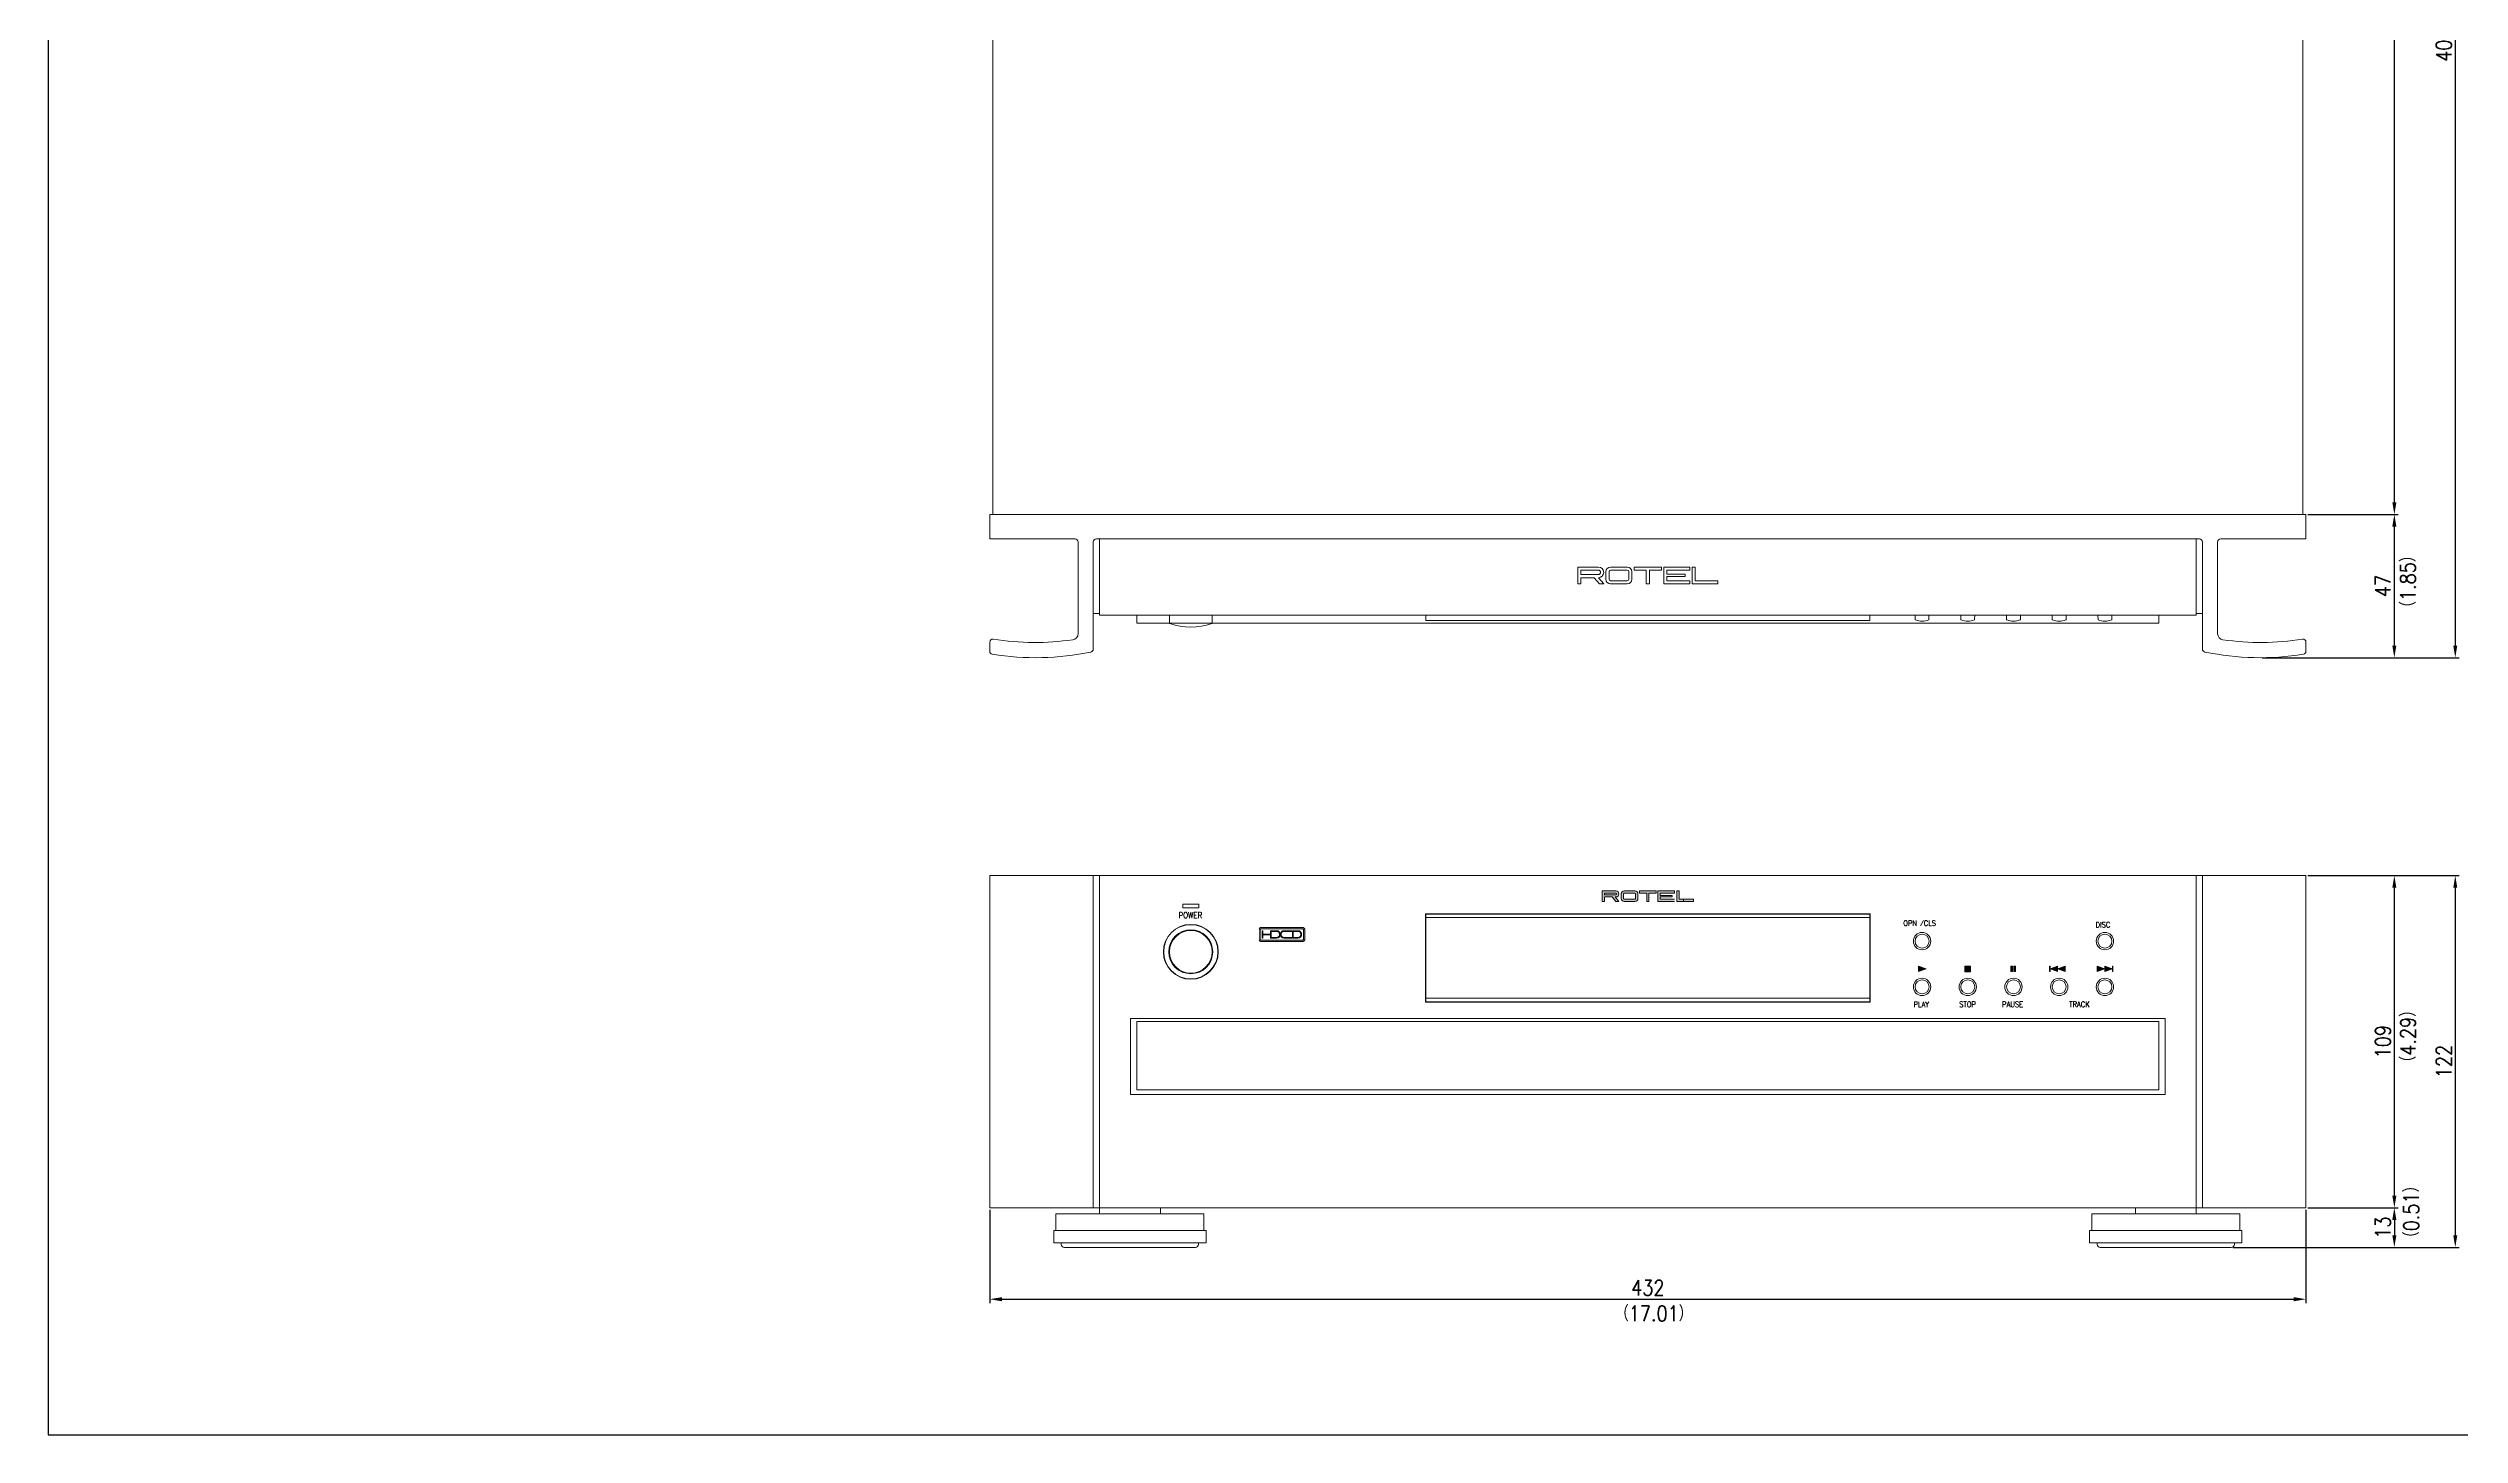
# Model space of a CAD drawing. Header units: millimetres. Extents: x 0 to 1250, y 0 to 910.
# Drawn here: x 0 to 791, y 0 to 455 of the extents above; entities that cross this region are included whole.
import ezdxf

# ---------------------------------------------------------------- set-up
doc = ezdxf.new("R2010")
doc.units = ezdxf.units.MM
doc.header["$LTSCALE"] = 0.5
for name, color, linetype, lineweight in [('Acrylic Window', 151, 'Continuous', 13), ('Center', 1, 'Continuous', 9), ('Foot', 2, 'Continuous', 13), ('Hs Panel', 6, 'Continuous', 15), ('Knob', 254, 'Continuous', 13), ('Knob Ring', 191, 'Continuous', 13), ('Sub Panel', 3, 'Continuous', 15), ('Title', 7, 'Continuous', 15), ('Tray Fitting', 133, 'Continuous', 13), ('Upper Cover', 7, 'Continuous', 15)]:
    doc.layers.add(name, color=color, linetype=linetype, lineweight=lineweight)
doc.styles.get("Standard").update_dxf_attribs({"font": 'romans.shx', "width": 0.85, "height": 5, "bigfont": 'bigfont.shx'})
doc.dimstyles.get("Standard").update_dxf_attribs({"dimtxt": 2.5, "dimasz": 4, "dimexe": 1.25, "dimexo": 0.625, "dimgap": 1.25, "dimtad": 1, "dimdsep": 46, "dimtxsty": 'Standard', "dimcen": 0, "dimclrd": 1, "dimclre": 1, "dimclrt": 7, "dimadec": 0, "dimazin": 0, "dimtfac": 1, "dimtmove": 0, "dimatfit": 3, "dimfxl": 0, "dimtolj": 1, "dimtzin": 0, "dimarcsym": 0})

# ---------------------------------------------------------------- blocks, each defined once
blk = doc.blocks.new('*D2')
at = {"layer": 'Center', "color": 1, "lineweight": -2}
for p, q in [((741.62, 74.48), (771.25, 74.48)), ((770, 70.48), (770, 65.48)), ((717.12, 61.48), (771.25, 61.48))]:
    blk.add_line(p, q, dxfattribs=at)
at = {"layer": 'Center', "color": 1}
for points in [[(769.33, 70.48), (770.67, 70.48), (770, 74.48)], [(769.33, 65.48), (770.67, 65.48), (770, 61.48)]]:
    blk.add_solid(points, dxfattribs=at)
at = {"layer": 'Defpoints', "color": 0}
for p in [(741, 74.48), (716.5, 61.48), (770, 61.48)]:
    blk.add_point(p, dxfattribs=at)
at = {"layer": 'Center', "color": 7, "insert": (766.25, 67.98), "char_height": 5, "attachment_point": 5, "rotation": 90}
blk.add_mtext('\\A1;13', dxfattribs=at)
blk = doc.blocks.new('*D3')
at = {"layer": 'Center', "color": 1, "lineweight": -2}
for p, q in [((741.62, 183.48), (771.25, 183.48)), ((770, 78.48), (770, 179.48)), ((741.62, 74.48), (771.25, 74.48))]:
    blk.add_line(p, q, dxfattribs=at)
at = {"layer": 'Center', "color": 1}
for points in [[(769.33, 179.48), (770.67, 179.48), (770, 183.48)], [(769.33, 78.48), (770.67, 78.48), (770, 74.48)]]:
    blk.add_solid(points, dxfattribs=at)
at = {"layer": 'Defpoints', "color": 0}
for p in [(741, 183.48), (770, 183.48), (741, 74.48)]:
    blk.add_point(p, dxfattribs=at)
at = {"layer": 'Center', "color": 7, "insert": (766.25, 128.98), "char_height": 5, "attachment_point": 5, "rotation": 90}
blk.add_mtext('\\A1;109', dxfattribs=at)
blk = doc.blocks.new('*D4')
at = {"layer": 'Center', "color": 1, "lineweight": -2}
for p, q in [((742.25, 183.48), (791.25, 183.48)), ((790, 179.48), (790, 65.48)), ((717.12, 61.48), (791.25, 61.48))]:
    blk.add_line(p, q, dxfattribs=at)
at = {"layer": 'Center', "color": 1}
for points in [[(789.33, 179.48), (790.67, 179.48), (790, 183.48)], [(789.33, 65.48), (790.67, 65.48), (790, 61.48)]]:
    blk.add_solid(points, dxfattribs=at)
at = {"layer": 'Defpoints', "color": 0}
for p in [(741.62, 183.48), (716.5, 61.48), (790, 61.48)]:
    blk.add_point(p, dxfattribs=at)
at = {"layer": 'Center', "color": 7, "insert": (786.25, 122.48), "char_height": 5, "attachment_point": 5, "rotation": 90}
blk.add_mtext('\\A1;122', dxfattribs=at)
blk = doc.blocks.new('*D5')
at = {"layer": 'Center', "color": 1, "lineweight": -2}
for p, q in [((741.62, 302), (771.25, 302)), ((770, 259), (770, 298)), ((726.62, 255), (771.25, 255))]:
    blk.add_line(p, q, dxfattribs=at)
at = {"layer": 'Center', "color": 1}
for points in [[(769.33, 298), (770.67, 298), (770, 302)], [(769.33, 259), (770.67, 259), (770, 255)]]:
    blk.add_solid(points, dxfattribs=at)
at = {"layer": 'Defpoints', "color": 0}
for p in [(741, 302), (770, 302), (726, 255)]:
    blk.add_point(p, dxfattribs=at)
at = {"layer": 'Center', "color": 7, "insert": (766.25, 278.5), "char_height": 5, "attachment_point": 5, "rotation": 90}
blk.add_mtext('\\A1;47', dxfattribs=at)
blk = doc.blocks.new('*D6')
at = {"layer": 'Center', "color": 1, "lineweight": -2}
for p, q in [((739.62, 657.5), (771.25, 657.5)), ((770, 306), (770, 653.5)), ((742.25, 302), (771.25, 302))]:
    blk.add_line(p, q, dxfattribs=at)
at = {"layer": 'Center', "color": 1}
for points in [[(769.33, 653.5), (770.67, 653.5), (770, 657.5)], [(769.33, 306), (770.67, 306), (770, 302)]]:
    blk.add_solid(points, dxfattribs=at)
at = {"layer": 'Defpoints', "color": 0}
for p in [(739, 657.5), (770, 657.5), (741.62, 302)]:
    blk.add_point(p, dxfattribs=at)
at = {"layer": 'Center', "color": 7, "insert": (766.25, 479.75), "char_height": 5, "attachment_point": 5, "rotation": 90}
blk.add_mtext('\\A1;355.5', dxfattribs=at)
blk = doc.blocks.new('*D8')
at = {"layer": 'Center', "color": 1, "lineweight": -2}
for p, q in [((713.05, 662.5), (791.25, 662.5)), ((790, 658.5), (790, 259)), ((726.62, 255), (791.25, 255))]:
    blk.add_line(p, q, dxfattribs=at)
at = {"layer": 'Center', "color": 1}
for points in [[(789.33, 658.5), (790.67, 658.5), (790, 662.5)], [(789.33, 259), (790.67, 259), (790, 255)]]:
    blk.add_solid(points, dxfattribs=at)
at = {"layer": 'Defpoints', "color": 0}
for p in [(712.42, 662.5), (726, 255), (790, 255)]:
    blk.add_point(p, dxfattribs=at)
at = {"layer": 'Center', "color": 7, "insert": (786.25, 458.75), "char_height": 5, "attachment_point": 5, "rotation": 90}
blk.add_mtext('\\A1;407.5', dxfattribs=at)
blk = doc.blocks.new('*D9')
at = {"layer": 'Center', "color": 1, "lineweight": -2}
for p, q in [((309, 73.86), (309, 43.23)), ((741, 73.86), (741, 43.23)), ((313, 44.48), (737, 44.48))]:
    blk.add_line(p, q, dxfattribs=at)
at = {"layer": 'Center', "color": 1}
for points in [[(313, 45.15), (313, 43.81), (309, 44.48)], [(737, 45.15), (737, 43.81), (741, 44.48)]]:
    blk.add_solid(points, dxfattribs=at)
at = {"layer": 'Defpoints', "color": 0}
for p in [(309, 74.48), (741, 74.48), (741, 44.48)]:
    blk.add_point(p, dxfattribs=at)
at = {"layer": 'Center', "color": 7, "insert": (525, 48.23), "char_height": 5, "attachment_point": 5}
blk.add_mtext('\\A1;432', dxfattribs=at)

msp = doc.modelspace()

# ---------------------------------------------------------------- hatches: boundary and pattern name
at = {"layer": 'Title', "linetype": 'Continuous'}
h = msp.add_hatch(color=256, dxfattribs=at)
h.paths.add_polyline_path([(513.274, 176.481), (514.524, 174.981), (515.5, 174.981), (514.25, 176.481), (514.5, 176.481, 1), (514.5, 178.481), (510, 178.481), (510, 174.981), (510.75, 174.981), (510.75, 176.481)])
h.paths.add_polyline_path([(510.75, 177.231), (510.75, 177.731), (514.5, 177.731, -1), (514.5, 177.231)], flags=16)
h.paths.add_polyline_path([(520.75, 174.981, 0.4142136), (521.75, 175.981), (521.75, 177.481, 0.4142136), (520.75, 178.481), (517.25, 178.481, 0.4142136), (516.25, 177.481), (516.25, 175.981, 0.4142136), (517.25, 174.981)])
h.paths.add_polyline_path([(517.25, 175.731, -0.4142136), (517, 175.981), (517, 177.481, -0.4142136), (517.25, 177.731), (520.75, 177.731, -0.4142136), (521, 177.481), (521, 175.981, -0.4142136), (520.75, 175.731)], flags=16)
h.paths.add_polyline_path([(525.375, 177.731), (527.75, 177.731), (527.75, 178.481), (522.25, 178.481), (522.25, 177.731), (524.625, 177.731), (524.625, 174.981), (525.375, 174.981)])
h.paths.add_polyline_path([(529, 176.481), (533, 176.481), (533, 176.981), (529, 176.981), (529, 177.731), (533.75, 177.731), (533.75, 178.481), (528.25, 178.481), (528.25, 174.981), (533.75, 174.981), (533.75, 175.731), (529, 175.731)])
h.paths.add_polyline_path([(535.25, 178.481), (534.5, 178.481), (534.5, 174.981), (540, 174.981), (540, 175.731), (535.25, 175.731)])
h = msp.add_hatch(color=256, dxfattribs=at)
h.paths.add_polyline_path([(397.879, 166.42, 0.4142136), (397.379, 165.92), (397.379, 162.42, 0.4142136), (397.879, 161.92), (411.879, 161.92, 0.4142136), (412.379, 162.42), (412.379, 165.92, 0.4142136), (411.879, 166.42)])
h.paths.add_polyline_path([(397.979, 166.02, 0.4142136), (397.779, 165.82), (397.779, 162.52, 0.4142136), (397.979, 162.32), (411.779, 162.32, 0.4142136), (411.979, 162.52), (411.979, 165.82, 0.4142136), (411.779, 166.02)], flags=16)
h.paths.add_polyline_path([(403.129, 165.42), (401.129, 165.42), (401.129, 164.295), (398.629, 164.295), (398.629, 165.42), (398.379, 165.42), (398.379, 162.92), (398.629, 162.92), (398.629, 164.045), (401.129, 164.045), (401.129, 162.92), (403.129, 162.92, 1)], flags=0)
h.paths.add_polyline_path([(403.129, 163.17), (401.379, 163.17), (401.379, 165.17), (403.129, 165.17, -1)], flags=0)
h.paths.add_polyline_path([(408.379, 165.42), (410.129, 165.42, -1), (410.129, 162.92), (408.379, 162.92)], flags=0)
h.paths.add_polyline_path([(408.629, 165.17), (410.129, 165.17, -1), (410.129, 163.17), (408.629, 163.17)], flags=0)
h = msp.add_hatch(color=256, dxfattribs=at)
h.paths.add_polyline_path([(411.879, 166.42), (397.879, 166.42, 0.4142136), (397.379, 165.92), (397.379, 162.42, 0.4142136), (397.879, 161.92), (411.879, 161.92, 0.4142136), (412.379, 162.42), (412.379, 165.92, 0.4142136)])
h.paths.add_polyline_path([(411.779, 166.02, -0.4142136), (411.979, 165.82), (411.979, 162.52, -0.4142136), (411.779, 162.32), (397.979, 162.32, -0.4142136), (397.779, 162.52), (397.779, 165.82, -0.4142136), (397.979, 166.02)], flags=16)
h.paths.add_polyline_path([(403.129, 165.42, -1), (403.129, 162.92), (401.129, 162.92), (401.129, 164.045), (398.629, 164.045), (398.629, 162.92), (398.379, 162.92), (398.379, 165.42), (398.629, 165.42), (398.629, 164.295), (401.129, 164.295), (401.129, 165.42)], flags=0)
h.paths.add_polyline_path([(403.129, 165.17, -1), (403.129, 163.17), (401.379, 163.17), (401.379, 165.17)], flags=0)
h.paths.add_polyline_path([(408.379, 165.42), (410.129, 165.42, -1), (410.129, 162.92), (408.379, 162.92)], flags=0)
h.paths.add_polyline_path([(408.629, 165.17), (410.129, 165.17, -1), (410.129, 163.17), (408.629, 163.17)], flags=0)
h = msp.add_hatch(color=256, dxfattribs=at)
h.paths.add_polyline_path([(397.879, 166.42, 0.4142136), (397.379, 165.92), (397.379, 162.42, 0.4142136), (397.879, 161.92), (411.879, 161.92, 0.4142136), (412.379, 162.42), (412.379, 165.92, 0.4142136), (411.879, 166.42)])
h.paths.add_polyline_path([(397.979, 166.02, 0.4142136), (397.779, 165.82), (397.779, 162.52, 0.4142136), (397.979, 162.32), (411.779, 162.32, 0.4142136), (411.979, 162.52), (411.979, 165.82, 0.4142136), (411.779, 166.02)], flags=16)
h.paths.add_polyline_path([(403.129, 162.92), (401.129, 162.92), (401.129, 164.045), (398.629, 164.045), (398.629, 162.92), (398.379, 162.92), (398.379, 165.42), (398.629, 165.42), (398.629, 164.295), (401.129, 164.295), (401.129, 165.42), (403.129, 165.42, -1)], flags=0)
h.paths.add_polyline_path([(403.129, 163.17), (401.379, 163.17), (401.379, 165.17), (403.129, 165.17, -1)], flags=0)
h.paths.add_polyline_path([(408.379, 165.42), (410.129, 165.42, -1), (410.129, 162.92), (408.379, 162.92)], flags=0)
h.paths.add_polyline_path([(408.629, 165.17), (410.129, 165.17, -1), (410.129, 163.17), (408.629, 163.17)], flags=0)
h = msp.add_hatch(color=256, dxfattribs=at)
h.paths.add_polyline_path([(397.879, 166.42, 0.4142136), (397.379, 165.92), (397.379, 162.42, 0.4142136), (397.879, 161.92), (411.879, 161.92, 0.4142136), (412.379, 162.42), (412.379, 165.92, 0.4142136), (411.879, 166.42)])
h.paths.add_polyline_path([(397.979, 166.02, 0.4142136), (397.779, 165.82), (397.779, 162.52, 0.4142136), (397.979, 162.32), (411.779, 162.32, 0.4142136), (411.979, 162.52), (411.979, 165.82, 0.4142136), (411.779, 166.02)], flags=16)
h.paths.add_polyline_path([(401.129, 165.42), (401.129, 164.295), (398.629, 164.295), (398.629, 165.42), (398.379, 165.42), (398.379, 162.92), (398.629, 162.92), (398.629, 164.045), (401.129, 164.045), (401.129, 162.92), (403.129, 162.92, 1), (403.129, 165.42)], flags=0)
h.paths.add_polyline_path([(401.379, 165.17), (401.379, 163.17), (403.129, 163.17, 1), (403.129, 165.17)], flags=0)
h.paths.add_polyline_path([(408.379, 165.42), (410.129, 165.42, -1), (410.129, 162.92), (408.379, 162.92)], flags=0)
h.paths.add_polyline_path([(408.629, 165.17), (410.129, 165.17, -1), (410.129, 163.17), (408.629, 163.17)], flags=0)
h = msp.add_hatch(color=256, dxfattribs=at)
edge = h.paths.add_edge_path(flags=16)
edge.add_arc((397.979, 165.82), 0.2, 90, 180)
edge.add_line((397.779, 165.82), (397.779, 162.52))
edge.add_arc((397.979, 162.52), 0.2, 180, 270)
edge.add_line((397.979, 162.32), (411.779, 162.32))
edge.add_arc((411.779, 162.52), 0.2, 270, 360)
edge.add_line((411.979, 162.52), (411.979, 165.82))
edge.add_arc((411.779, 165.82), 0.2, 0, 90)
edge.add_line((411.779, 166.02), (397.979, 166.02))
edge = h.paths.add_edge_path()
edge.add_arc((397.879, 165.92), 0.5, 90, 180)
edge.add_line((397.379, 165.92), (397.379, 162.42))
edge.add_arc((397.879, 162.42), 0.5, 180, 270)
edge.add_line((397.879, 161.92), (411.879, 161.92))
edge.add_arc((411.879, 162.42), 0.5, 270, 360)
edge.add_line((412.379, 162.42), (412.379, 165.92))
edge.add_arc((411.879, 165.92), 0.5, 360, 450)
edge.add_line((411.879, 166.42), (397.879, 166.42))
at = {"layer": 'Title'}
h = msp.add_hatch(color=256, dxfattribs=at)
h.paths.add_polyline_path([(401.129, 162.92), (401.129, 164.045), (398.629, 164.045), (398.629, 162.92), (398.379, 162.92), (398.379, 165.42), (398.629, 165.42), (398.629, 164.295), (401.129, 164.295), (401.129, 165.42), (403.129, 165.42, -1.0000002), (403.129, 162.92)])
h.paths.add_polyline_path([(401.379, 165.17), (403.129, 165.17, -1), (403.129, 163.17), (401.379, 163.17)], flags=16)
h.paths.add_polyline_path([(408.129, 162.92), (408.129, 163.17), (405.629, 163.17, -1), (405.629, 165.17), (408.129, 165.17), (408.129, 165.42), (405.629, 165.42, 1.0000002), (405.629, 162.92)])
h.paths.add_polyline_path([(408.379, 162.92), (408.379, 165.42), (410.129, 165.42, -0.9999998), (410.129, 162.92)])
h.paths.add_polyline_path([(408.629, 165.17), (410.129, 165.17, -1), (410.129, 163.17), (408.629, 163.17)], flags=16)
at = {"layer": 'Title', "linetype": 'Continuous'}
for points in [[(613.83, 153.78), (613.83, 151.98), (616.33, 152.88)], [(630.882, 153.749), (629.082, 153.749), (629.082, 151.949), (630.882, 151.949)]]:
    msp.add_hatch(color=7, dxfattribs=at).paths.add_polyline_path(points)
h = msp.add_hatch(color=7, dxfattribs=at)
h.paths.add_polyline_path([(644.118, 151.976), (644.718, 151.976), (644.718, 153.776), (644.118, 153.776)])
h.paths.add_polyline_path([(645.118, 151.976), (645.718, 151.976), (645.718, 153.776), (645.118, 153.776)])
h = msp.add_hatch(color=7, dxfattribs=at)
h.paths.add_polyline_path([(657, 153.781), (656.8, 153.781), (656.8, 151.981), (657, 151.981)])
h.paths.add_polyline_path([(659.5, 151.981), (659.5, 153.781), (657, 152.881)])
h.paths.add_polyline_path([(662, 153.781), (659.5, 152.881), (662, 151.981)])
h = msp.add_hatch(color=7, dxfattribs=at)
h.paths.add_polyline_path([(674.952, 152.881), (672.452, 153.781), (672.452, 151.981)])
h.paths.add_polyline_path([(677.452, 152.881), (674.952, 153.781), (674.952, 151.981)])
h.paths.add_polyline_path([(677.652, 153.781), (677.452, 153.781), (677.452, 151.981), (677.652, 151.981)])

# ---------------------------------------------------------------- linework, layer by layer
msp.add_lwpolyline([(0, 0), (1250, 0), (1250, 910), (0, 910), (0, 0)])
at = {"layer": 'Acrylic Window'}
for p, q in [((452.1, 269), (452.1, 267.2)), ((452.1, 267.2), (597.9, 267.2)), ((597.9, 267.2), (597.9, 269)), ((452.1, 141.981), (452.1, 170.981)), ((452.1, 170.881), (597.9, 170.881)), ((452.1, 169.721), (597.9, 169.721)), ((597.9, 141.981), (597.9, 170.981)), ((452.1, 143.241), (597.9, 143.241)), ((452.1, 142.081), (597.9, 142.081))]:
    msp.add_line(p, q, dxfattribs=at)
at = {"layer": 'Foot'}
for p, q in [((379.3, 72.481), (330.7, 72.481)), ((330.7, 72.481), (330.7, 66.981)), ((345, 72.481), (345, 74.481)), ((365, 72.481), (365, 74.481)), ((379.3, 66.981), (379.3, 72.481)), ((719.3, 72.481), (670.7, 72.481)), ((670.7, 72.481), (670.7, 66.981)), ((685, 72.481), (685, 74.481)), ((705, 72.481), (705, 74.481)), ((719.3, 66.981), (719.3, 72.481)), ((330, 66.981), (380, 66.981)), ((330, 66.981), (330, 62.981)), ((380, 66.981), (380, 62.981)), ((670, 66.981), (720, 66.981)), ((670, 66.981), (670, 62.981)), ((720, 66.981), (720, 62.981)), ((380, 62.981), (330, 62.981)), ((332.5, 62.981), (332.5, 62.481)), ((333.5, 61.481), (376.5, 61.481)), ((377.5, 62.481), (377.5, 62.981)), ((720, 62.981), (670, 62.981)), ((672.5, 62.981), (672.5, 62.481)), ((673.5, 61.481), (716.5, 61.481)), ((717.5, 62.481), (717.5, 62.981))]:
    msp.add_line(p, q, dxfattribs=at)
for centre, start, end in [((333.5, 62.481), 180, 270), ((376.5, 62.481), 270, 0), ((673.5, 62.481), 180, 270), ((716.5, 62.481), 270, 0)]:
    msp.add_arc(centre, 1, start, end, dxfattribs=at)
at = {"layer": 'Hs Panel'}
for p, q in [((309, 294), (309, 302)), ((309, 302), (741, 302)), ((741, 302), (741, 294)), ((337, 294), (309, 294)), ((338, 262.872), (338, 293)), ((343, 257.839), (343, 293)), ((344, 294), (706, 294)), ((707, 257.839), (707, 293)), ((712, 262.872), (712, 293)), ((713, 294), (741, 294)), ((309, 257.108), (309, 260.147)), ((741, 257.108), (741, 260.147)), ((309, 74.481), (309, 183.481)), ((309, 183.481), (741, 183.481)), ((343, 183.481), (343, 74.481)), ((707, 183.481), (707, 74.481)), ((741, 183.481), (741, 74.481)), ((741, 74.481), (309, 74.481))]:
    msp.add_line(p, q, dxfattribs=at)
for centre, radius, start, end in [((337, 293), 1, 0, 90), ((344, 293), 1, 90, 180), ((706, 293), 1, 0, 90), ((713, 293), 1, 90, 180), ((336, 262.872), 2, 278.312861, 360), ((714, 262.872), 2, 180, 261.687139), ((310, 260.147), 1, 80.631084, 180), ((310, 257.108), 1, 180, 260.949591), ((324, 345), 90, 260.949591, 281.668399), ((324, 345), 85, 260.631084, 278.312861), ((342, 257.839), 1, 281.668399, 0), ((708, 257.839), 1, 180, 258.331601), ((726, 345), 90, 258.331601, 279.050409), ((726, 345), 85, 261.687139, 279.368916), ((740, 260.147), 1, 0, 99.368916), ((740, 257.108), 1, 279.050409, 360)]:
    msp.add_arc(centre, radius, start, end, dxfattribs=at)
at = {"layer": 'Knob'}
for p, q in [((368, 266.404), (368, 269)), ((382, 266.404), (382, 269)), ((612.749, 267.505), (612.735, 269)), ((617.251, 267.505), (617.265, 269)), ((627.749, 267.505), (627.735, 269)), ((632.251, 267.505), (632.265, 269)), ((642.749, 267.505), (642.735, 269)), ((647.251, 267.505), (647.265, 269)), ((657.749, 267.505), (657.735, 269)), ((662.251, 267.505), (662.265, 269)), ((672.749, 267.505), (672.735, 269)), ((677.251, 267.505), (677.265, 269))]:
    msp.add_line(p, q, dxfattribs=at)
for centre, radius in [((375, 158.481), 7), ((615, 161.981), 2.3), ((675, 161.981), 2.3), ((615, 146.981), 2.3), ((630, 146.981), 2.3), ((645, 146.981), 2.3), ((660, 146.981), 2.3), ((675, 146.981), 2.3)]:
    msp.add_circle(centre, radius, dxfattribs=at)
for centre, radius, start, end in [((368.2, 266.404), 0.2, 180, 249.913748), ((375, 285), 20, 249.913748, 290.086252), ((381.8, 266.404), 0.2, 290.086252, 0), ((612.849, 267.506), 0.1, 180.544398, 248.622221), ((615, 273), 6, 248.622221, 291.377779), ((617.151, 267.506), 0.1, 291.377779, 359.455602), ((627.849, 267.506), 0.1, 180.544398, 248.622221), ((630, 273), 6, 248.622221, 291.377779), ((632.151, 267.506), 0.1, 291.377779, 359.455602), ((642.849, 267.506), 0.1, 180.544398, 248.622221), ((645, 273), 6, 248.622221, 291.377779), ((647.151, 267.506), 0.1, 291.377779, 359.455602), ((657.849, 267.506), 0.1, 180.544398, 248.622221), ((660, 273), 6, 248.622221, 291.377779), ((662.151, 267.506), 0.1, 291.377779, 359.455602), ((672.849, 267.506), 0.1, 180.544398, 248.622221), ((675, 273), 6, 248.622221, 291.377779), ((677.151, 267.506), 0.1, 291.377779, 359.455602)]:
    msp.add_arc(centre, radius, start, end, dxfattribs=at)
at = {"layer": 'Knob Ring'}
for radius in [8.9, 7.2]:
    msp.add_circle((375, 158.481), radius, dxfattribs=at)
at = {"layer": 'Sub Panel'}
for p, q in [((345, 294), (345, 269)), ((705, 269), (705, 294)), ((508.75, 284.75), (502, 284.75)), ((502, 284.75), (502, 279.25)), ((502, 279.25), (503, 279.25)), ((508.75, 283.75), (503, 283.75)), ((503, 283.75), (503, 282.25)), ((503, 282.25), (508.75, 282.25)), ((503, 279.25), (503, 281.25)), ((503, 281.25), (507.421, 281.25)), ((507.421, 281.25), (509.171, 279.25)), ((508.75, 281.25), (510.5, 279.25)), ((509.171, 279.25), (510.5, 279.25)), ((511.25, 280.75), (511.25, 283.25)), ((512.25, 280.75), (512.25, 283.25)), ((512.75, 284.75), (518.25, 284.75)), ((512.75, 283.75), (518.25, 283.75)), ((518.25, 280.25), (512.75, 280.25)), ((518.25, 279.25), (512.75, 279.25)), ((518.75, 283.25), (518.75, 280.75)), ((519.75, 283.25), (519.75, 280.75)), ((520.5, 283.75), (520.5, 284.75)), ((520.5, 284.75), (529.5, 284.75)), ((524.5, 283.75), (520.5, 283.75)), ((524.5, 279.25), (524.5, 283.75)), ((525.5, 279.25), (524.5, 279.25)), ((529.5, 283.75), (525.5, 283.75)), ((525.5, 283.75), (525.5, 279.25)), ((529.5, 284.75), (529.5, 283.75)), ((530.25, 279.25), (530.25, 284.75)), ((530.25, 284.75), (538.75, 284.75)), ((538.75, 279.25), (530.25, 279.25)), ((538.75, 283.75), (531.25, 283.75)), ((531.25, 283.75), (531.25, 282.375)), ((531.25, 282.375), (537.25, 282.375)), ((537.25, 281.625), (531.25, 281.625)), ((531.25, 281.625), (531.25, 280.25)), ((531.25, 280.25), (538.75, 280.25)), ((537.25, 282.375), (537.25, 281.625)), ((538.75, 284.75), (538.75, 283.75)), ((538.75, 280.25), (538.75, 279.25)), ((539.5, 284.75), (540.5, 284.75)), ((539.5, 279.25), (539.5, 284.75)), ((548, 279.25), (539.5, 279.25)), ((540.5, 284.75), (540.5, 280.25)), ((540.5, 280.25), (548, 280.25)), ((548, 280.25), (548, 279.25)), ((345, 269), (705, 269)), ((345, 74.481), (345, 183.481)), ((345, 183.481), (705, 183.481)), ((705, 183.481), (705, 74.481)), ((372.4, 172.881), (372.4, 174.081)), ((372.4, 174.081), (377.6, 174.081)), ((377.6, 172.881), (372.4, 172.881)), ((377.6, 174.081), (377.6, 172.881)), ((452, 141.981), (452, 170.981)), ((452, 170.981), (598, 170.981)), ((598, 170.981), (598, 141.981)), ((355.25, 111.631), (355.25, 136.631)), ((355.25, 136.631), (694.75, 136.631)), ((598, 141.981), (452, 141.981)), ((694.75, 136.631), (694.75, 111.631)), ((694.75, 111.631), (355.25, 111.631)), ((705, 74.481), (345, 74.481))]:
    msp.add_line(p, q, dxfattribs=at)
for centre, radius in [((375, 158.481), 9), ((615, 161.981), 2.85), ((675, 161.981), 2.85), ((615, 146.981), 2.85), ((630, 146.981), 2.85), ((645, 146.981), 2.85), ((660, 146.981), 2.85), ((675, 146.981), 2.85)]:
    msp.add_circle(centre, radius, dxfattribs=at)
for centre, radius, start, end in [((508.75, 283), 1.75, 270, 90), ((508.75, 283), 0.75, 270, 90), ((512.75, 283.25), 1.5, 90, 180), ((512.75, 280.75), 1.5, 180, 270), ((512.75, 283.25), 0.5, 90, 180), ((512.75, 280.75), 0.5, 180, 270), ((518.25, 283.25), 1.5, 0, 90), ((518.25, 283.25), 0.5, 0, 90), ((518.25, 280.75), 0.5, 270, 0), ((518.25, 280.75), 1.5, 270, 0)]:
    msp.add_arc(centre, radius, start, end, dxfattribs=at)
at = {"layer": 'Title'}
for p, q in [((343, 269.5), (345, 269.5)), ((705, 269.5), (707, 269.5)), ((398.379, 165.42), (398.379, 162.92)), ((398.379, 165.42), (398.629, 165.42)), ((398.379, 162.92), (398.629, 162.92)), ((398.629, 165.42), (398.629, 164.295)), ((398.629, 164.295), (401.129, 164.295)), ((398.629, 164.045), (401.129, 164.045)), ((398.629, 164.045), (398.629, 162.92)), ((401.129, 165.42), (401.129, 164.295)), ((401.129, 165.42), (403.129, 165.42)), ((401.129, 164.045), (401.129, 162.92)), ((401.129, 162.92), (403.129, 162.92)), ((401.379, 165.17), (401.379, 163.17)), ((401.379, 165.17), (403.129, 165.17)), ((401.379, 163.17), (403.129, 163.17)), ((405.629, 165.42), (408.129, 165.42)), ((405.629, 165.17), (408.129, 165.17)), ((405.629, 163.17), (408.129, 163.17)), ((405.629, 162.92), (408.129, 162.92)), ((408.129, 165.42), (408.129, 165.17)), ((408.129, 163.17), (408.129, 162.92)), ((408.379, 165.42), (408.379, 162.92)), ((408.379, 165.42), (410.129, 165.42)), ((408.379, 162.92), (410.129, 162.92)), ((408.629, 165.17), (408.629, 163.17)), ((408.629, 165.17), (410.129, 165.17)), ((408.629, 163.17), (410.129, 163.17))]:
    msp.add_line(p, q, dxfattribs=at)
at = {"layer": 'Title', "linetype": 'Continuous'}
for p, q in [((510, 174.981), (510, 178.481)), ((510, 178.481), (514.5, 178.481)), ((510.75, 174.981), (510, 174.981)), ((514.5, 177.731), (510.75, 177.731)), ((510.75, 177.731), (510.75, 177.231)), ((510.75, 177.231), (514.5, 177.231)), ((513.274, 176.481), (510.75, 176.481)), ((510.75, 176.481), (510.75, 174.981)), ((513.274, 176.481), (514.524, 174.981)), ((514.5, 176.481), (514.25, 176.481)), ((514.25, 176.481), (515.5, 174.981)), ((514.524, 174.981), (515.5, 174.981)), ((516.25, 175.981), (516.25, 177.481)), ((517, 175.981), (517, 177.481)), ((517.25, 178.481), (520.75, 178.481)), ((517.25, 177.731), (520.75, 177.731)), ((520.75, 175.731), (517.25, 175.731)), ((520.75, 174.981), (517.25, 174.981)), ((521, 177.481), (521, 175.981)), ((521.75, 177.481), (521.75, 175.981)), ((522.25, 177.731), (522.25, 178.481)), ((522.25, 178.481), (527.75, 178.481)), ((524.625, 177.731), (522.25, 177.731)), ((524.625, 174.981), (524.625, 177.731)), ((525.375, 174.981), (524.625, 174.981)), ((527.75, 177.731), (525.375, 177.731)), ((525.375, 177.731), (525.375, 174.981)), ((527.75, 178.481), (527.75, 177.731)), ((528.25, 174.981), (528.25, 178.481)), ((528.25, 178.481), (533.75, 178.481)), ((533.75, 174.981), (528.25, 174.981)), ((533.75, 177.731), (529, 177.731)), ((529, 177.731), (529, 176.981)), ((529, 176.981), (533, 176.981)), ((533, 176.481), (529, 176.481)), ((529, 176.481), (529, 175.731)), ((529, 175.731), (533.75, 175.731)), ((533, 176.981), (533, 176.481)), ((533.75, 178.481), (533.75, 177.731)), ((534.5, 178.481), (534.5, 174.981)), ((535.25, 178.481), (534.5, 178.481)), ((534.5, 174.981), (540, 174.981)), ((535.25, 175.731), (535.25, 178.481)), ((540, 175.731), (535.25, 175.731)), ((536.75, 175.731), (536.75, 174.981)), ((540, 174.981), (540, 175.731)), ((397.879, 166.42), (411.879, 166.42)), ((397.705, 165.92), (397.705, 162.42)), ((397.779, 165.82), (397.779, 162.52)), ((397.879, 161.92), (411.879, 161.92)), ((397.979, 166.02), (411.779, 166.02)), ((397.979, 162.32), (411.779, 162.32)), ((411.979, 162.52), (411.979, 165.82)), ((412.379, 162.42), (412.379, 165.92))]:
    msp.add_line(p, q, dxfattribs=at)
at = {"layer": 'Title', "color": 7, "linetype": 'Continuous'}
for p, q in [((614.517, 166.981), (615.494, 168.781)), ((613.83, 153.78), (613.83, 151.98)), ((613.83, 153.78), (616.33, 152.88)), ((616.33, 152.88), (613.83, 151.98)), ((629.082, 153.749), (630.882, 153.749)), ((629.082, 153.749), (629.082, 151.949)), ((629.082, 151.949), (630.882, 151.949)), ((630.882, 153.749), (630.882, 151.949)), ((644.118, 153.776), (644.118, 151.976)), ((644.718, 153.776), (644.118, 153.776)), ((644.718, 151.976), (644.118, 151.976)), ((644.718, 153.776), (644.718, 151.976)), ((645.718, 153.776), (645.118, 153.776)), ((645.118, 153.776), (645.118, 151.976)), ((645.718, 151.976), (645.118, 151.976)), ((645.718, 153.776), (645.718, 151.976)), ((656.8, 153.781), (657, 153.781)), ((656.8, 153.781), (656.8, 151.981)), ((656.8, 151.981), (657, 151.981)), ((657, 153.781), (657, 151.981)), ((659.5, 153.781), (657, 152.881)), ((657, 152.881), (659.5, 151.981)), ((659.5, 153.781), (659.5, 151.981)), ((662, 153.781), (659.5, 152.881)), ((659.5, 152.881), (662, 151.981)), ((662, 153.781), (662, 151.981)), ((672.452, 153.781), (672.452, 151.981)), ((672.452, 153.781), (674.952, 152.881)), ((674.952, 152.881), (672.452, 151.981)), ((674.952, 153.781), (674.952, 151.981)), ((674.952, 153.781), (677.452, 152.881)), ((677.452, 152.881), (674.952, 151.981)), ((677.452, 153.781), (677.452, 151.981)), ((677.452, 153.781), (677.652, 153.781)), ((677.452, 151.981), (677.652, 151.981)), ((677.652, 153.781), (677.652, 151.981))]:
    msp.add_line(p, q, dxfattribs=at)
at = {"layer": 'Title', "linetype": 'Continuous'}
for centre, radius, start, end in [((514.5, 177.481), 1, 270, 90), ((514.5, 177.481), 0.25, 270, 90), ((517.25, 177.481), 1, 90, 180), ((517.25, 175.981), 1, 180, 270), ((517.25, 177.481), 0.25, 90, 180), ((517.25, 175.981), 0.25, 180, 270), ((520.75, 177.481), 1, 0, 90), ((520.75, 177.481), 0.25, 0, 90), ((520.75, 175.981), 0.25, 270, 0), ((520.75, 175.981), 1, 270, 0), ((397.879, 165.92), 0.5, 90, 180), ((411.879, 165.92), 0.5, 0, 90), ((397.879, 162.42), 0.5, 180, 270), ((397.979, 165.82), 0.2, 90, 180), ((397.979, 162.52), 0.2, 180, 270), ((411.779, 165.82), 0.2, 0, 90), ((411.779, 162.52), 0.2, 270, 0), ((411.879, 162.42), 0.5, 270, 0)]:
    msp.add_arc(centre, radius, start, end, dxfattribs=at)
at = {"layer": 'Title'}
for centre, radius, start, end in [((403.129, 164.17), 1.25, 270, 90), ((403.129, 164.17), 1, 270, 90), ((405.629, 164.17), 1.25, 90, 270), ((405.629, 164.17), 1, 90, 270), ((410.129, 164.17), 1.25, 270, 90), ((410.129, 164.17), 1, 270, 90)]:
    msp.add_arc(centre, radius, start, end, dxfattribs=at)
at = {"layer": 'Tray Fitting'}
for p, q in [((357.25, 266.3), (357.25, 269)), ((357.25, 266.3), (692.75, 266.3)), ((692.75, 266.3), (692.75, 269)), ((357.25, 113.141), (357.25, 135.581)), ((357.25, 135.581), (692.75, 135.581)), ((692.75, 135.581), (692.75, 113.141)), ((692.75, 113.141), (357.25, 113.141))]:
    msp.add_line(p, q, dxfattribs=at)
at = {"layer": 'Upper Cover'}
for p, q in [((310, 302), (310, 656.5)), ((740, 656.5), (740, 302))]:
    msp.add_line(p, q, dxfattribs=at)

# ---------------------------------------------------------------- texts
at = {"layer": 'Center', "color": 7, "char_height": 5, "width": 32.63175, "attachment_point": 1, "rotation": 90}
for s, insert in [('（1.85）', (771.987, 268.92)), ('（4.29）', (771.987, 119.702)), ('（0.51）', (773.057, 62.098))]:
    msp.add_mtext(s, dxfattribs=dict(at, insert=insert))
at = {"layer": 'Center', "color": 7, "insert": (514.054, 42.311), "char_height": 5, "width": 32.63175, "attachment_point": 1}
msp.add_mtext('（17.01）', dxfattribs=at)
at = {"layer": 'Title', "linetype": 'Continuous', "insert": (370.977, 171.491), "char_height": 2, "width": 16.1167, "attachment_point": 1}
msp.add_mtext('POWER', dxfattribs=at)
at = {"layer": 'Title', "color": 7, "linetype": 'Continuous', "char_height": 1.8, "attachment_point": 1}
for s, insert, width in [('OPN  CLS', (608.841, 168.779), 23.1893), ('DISC', (671.943, 168.254), 10.5405), ('PLAY', (612.196, 142.121), 14.9731), ('STOP', (627.198, 142.133), 8.58), ('PAUSE', (641.243, 142.162), 10.2619), ('TRACK', (663.281, 142.162), 8.9425)]:
    msp.add_mtext(s, dxfattribs=dict(at, insert=insert, width=width))

# ---------------------------------------------------------------- dimensions: what is measured, and where the dimension line sits
at = {"layer": 'Center'}
for base, p1, p2, picture, middle in [((790, 255), (712.425, 662.5), (726, 255), '*D8', (786.25, 458.75)), ((770, 657.5), (741.625, 302), (739, 657.5), '*D6', (766.25, 479.75)), ((770, 302), (726, 255), (741, 302), '*D5', (766.25, 278.5)), ((790, 61.481), (741.625, 183.481), (716.5, 61.481), '*D4', (786.25, 122.481)), ((770, 183.481), (741, 74.481), (741, 183.481), '*D3', (766.25, 128.981)), ((770, 61.481), (741, 74.481), (716.5, 61.481), '*D2', (766.25, 67.981))]:
    dim = msp.add_linear_dim(base=base, p1=p1, p2=p2, angle=90, dimstyle='Standard', dxfattribs=at)
    dim.commit()
    dim.dimension.update_dxf_attribs({"geometry": picture, "text_midpoint": middle})
dim = msp.add_linear_dim(base=(741, 44.481), p1=(309, 74.481), p2=(741, 74.481), dimstyle='Standard', dxfattribs=at)
dim.commit()
dim.dimension.update_dxf_attribs({"geometry": '*D9', "text_midpoint": (525, 48.231)})

doc.saveas('drawing.dxf')
